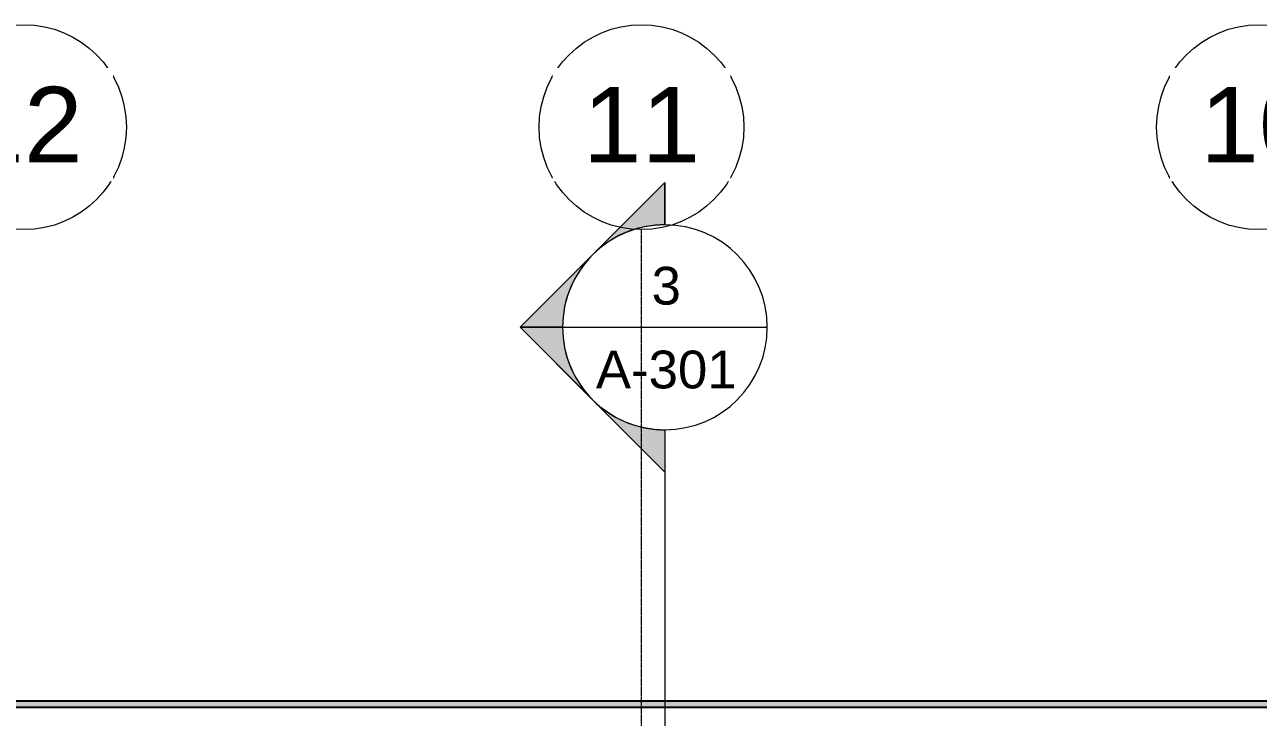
# Model space of a CAD drawing. Header units: inches. Extents: x -54880 to -186, y -265 to 853.
# Drawn here: x -13310 to -12732, y 345 to 670 of the extents above; entities that cross this region are included whole.
import ezdxf

# ---------------------------------------------------------------- set-up
doc = ezdxf.new("R2010")
doc.units = ezdxf.units.IN
doc.header["$MEASUREMENT"] = 0
doc.linetypes.add('Grid Line 1_2_', pattern=[0.875, 0.5, -0.125, 0.125, -0.125])
for name, color, linetype, lineweight in [('A-ROOF', 132, 'Continuous', 9), ('G-ANNO-SYMB', 111, 'Continuous', 9), ('S-GRID', 1, 'Continuous', 9), ('S-GRID-IDEN', 1, 'Continuous', 9)]:
    doc.layers.add(name, color=color, linetype=linetype, lineweight=lineweight)
doc.styles.add('Arial_1', font='arial.ttf', dxfattribs={"height": 35.407186})
doc.styles.add('Arial_2', font='arial.ttf', dxfattribs={"height": 17.703593})

# ---------------------------------------------------------------- blocks, each defined once
blk = doc.blocks.new('Grid - Grid Head - Circle-14747-Section 6')
at = {"layer": 'S-GRID-IDEN'}
blk.add_circle((-22796.39, 621.76), 48, dxfattribs=at)
blk = doc.blocks.new('Section - Section Head - Filled-1526-Section 6')
at = {"layer": 'G-ANNO-SYMB'}
h = blk.add_hatch(color=256, dxfattribs=at)
edge = h.paths.add_edge_path(flags=0)
edge.add_arc((-25390.9, 528), 48.06, 90, 132.0784, ccw=False)
edge.add_line((-25390.9, 576.06), (-25390.9, 595.88))
edge.add_line((-25390.9, 595.88), (-25423.11, 563.67))
h = blk.add_hatch(color=256, dxfattribs=at)
edge = h.paths.add_edge_path(flags=0)
edge.add_line((-25424.84, 561.94), (-25458.78, 528))
edge.add_line((-25458.78, 528), (-25438.9, 528))
edge.add_arc((-25390.9, 528), 48, 135, 180, ccw=False)
h = blk.add_hatch(color=256, dxfattribs=at)
edge = h.paths.add_edge_path(flags=0)
edge.add_arc((-25390.9, 528), 48, 180, 225, ccw=False)
edge.add_line((-25438.9, 528), (-25458.78, 528))
edge.add_line((-25458.78, 528), (-25424.84, 494.06))
h = blk.add_hatch(color=256, dxfattribs=at)
edge = h.paths.add_edge_path(flags=0)
edge.add_line((-25423.11, 492.33), (-25390.9, 460.12))
edge.add_line((-25390.9, 460.12), (-25390.9, 479.94))
edge.add_arc((-25390.9, 528), 48.06, 227.9216, 270, ccw=False)
for p, q in [((-25458.78, 528), (-25390.9, 595.88)), ((-25423.11, 563.67), (-25390.9, 595.88)), ((-25390.9, 576), (-25390.9, 595.88)), ((-25390.9, 595.88), (-25390.9, 576.06)), ((-25458.78, 528), (-25424.84, 561.94)), ((-25458.78, 528), (-25390.9, 460.12)), ((-25438.9, 528), (-25458.78, 528)), ((-25424.84, 494.06), (-25458.78, 528)), ((-25458.78, 528), (-25438.9, 528)), ((-25390.9, 460.12), (-25423.11, 492.33)), ((-25390.9, 480), (-25390.9, 460.12)), ((-25390.9, 479.94), (-25390.9, 460.12))]:
    blk.add_line(p, q, dxfattribs=at)
for radius, start, end in [(48, 90, 270), (48.06, 90, 132.0784), (48, 270, 90), (48, 135, 180), (48, 180, 225), (48.06, 227.9216, 270)]:
    blk.add_arc((-25390.9, 528), radius, start, end, dxfattribs=at)

msp = doc.modelspace()

# ---------------------------------------------------------------- hatches: boundary and pattern name
at = {"layer": 'A-ROOF'}
msp.add_hatch(color=256, dxfattribs=at).paths.add_polyline_path([(-13902.62, 350.03), (-10400.39, 350.03), (-10400.39, 352.91), (-13907.12, 352.91), (-13907.12, 350.03), (-13903.62, 350.03)], flags=0)

# ---------------------------------------------------------------- linework, layer by layer
at = {"layer": 'A-ROOF', "lineweight": 25}
for p, q in [((-10400.39, 352.91), (-13907.12, 352.91)), ((-13894, 350.03), (-10411.52, 350.03))]:
    msp.add_line(p, q, dxfattribs=at)
at = {"layer": 'G-ANNO-SYMB'}
for p, q in [((-13058.27, 528), (-12962.27, 528)), ((-13010.27, 480), (-13010.27, -26.7))]:
    msp.add_line(p, q, dxfattribs=at)
at = {"layer": 'S-GRID', "linetype": 'Grid Line 1_2_'}
msp.add_line((-13021.26, -132), (-13021.26, 573.76), dxfattribs=at)

# ---------------------------------------------------------------- block references
at = {"layer": 'S-GRID-IDEN'}
for p in [(9485.63, 0), (9775.13, 0), (10064.63, 0)]:
    msp.add_blockref('Grid - Grid Head - Circle-14747-Section 6', p, dxfattribs=at)

# ---------------------------------------------------------------- texts
at = {"layer": 'G-ANNO-SYMB', "attachment_point": 2, "line_spacing_factor": 0.938532, "style": 'Arial_2'}
for s, insert, char_height, width in [('3', (-13009.65, 556.34), 17.7, 16.416), ('A-301', (-13009.65, 517.07), 17.704, 78.624)]:
    msp.add_mtext(s, dxfattribs=dict(at, insert=insert, char_height=char_height, width=width))

# ---------------------------------------------------------------- next in the draw order: texts
at = {"layer": 'S-GRID-IDEN', "char_height": 35.407, "width": 65.664, "attachment_point": 2, "line_spacing_factor": 0.938532, "style": 'Arial_1', "bg_fill": 3, "box_fill_scale": 1.25, "bg_fill_color": 0, "bg_fill_transparency": 0}
for s, insert in [('12', (-13310.77, 640.64)), ('11', (-13021.27, 640.64)), ('10', (-12731.77, 640.64))]:
    msp.add_mtext(s, dxfattribs=dict(at, insert=insert))

# ---------------------------------------------------------------- next in the draw order: block references
at = {"layer": 'G-ANNO-SYMB'}
msp.add_blockref('Section - Section Head - Filled-1526-Section 6', (12380.63, 0), dxfattribs=at)

doc.saveas('drawing.dxf')
